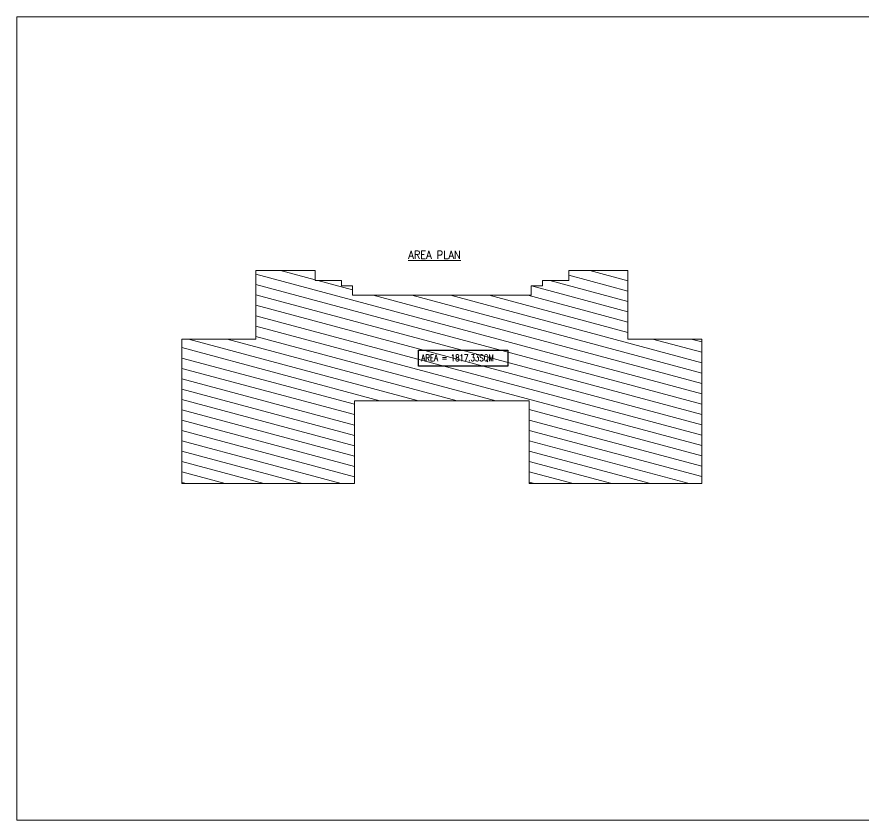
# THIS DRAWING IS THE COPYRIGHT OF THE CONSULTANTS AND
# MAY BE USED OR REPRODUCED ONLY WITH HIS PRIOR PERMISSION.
# Model space of a CAD drawing. Header units: millimetres. Extents: x 1123469 to 1752051, y -126924 to 196924.
# Drawn here: x 1123469 to 1250291, y 76541 to 196924 of the extents above; entities that cross this region are included whole.
import ezdxf

# ---------------------------------------------------------------- set-up
doc = ezdxf.new("R2010")
doc.units = ezdxf.units.MM
doc.header["$LTSCALE"] = 500
doc.header["$MEASUREMENT"] = 0
doc.layers.add('A-TEXT-OTHR-100', color=4, linetype='Continuous')
for name, color, linetype, lineweight in [('COLUMN NO', 1, 'Continuous', 20), ('DIM-150', 8, 'Continuous', 20), ('HATCH', 1, 'Continuous', 5), ('S - SUNK', 251, 'Continuous', 0)]:
    doc.layers.add(name, color=color, linetype=linetype, lineweight=lineweight)
doc.styles.add('K-DIM-2', font='romanc.shx', dxfattribs={"width": 0.9, "height": 125})
doc.styles.add('ROMANS-TITLE', font='ROMANS.shx', dxfattribs={"width": 0.8})

msp = doc.modelspace()

# ---------------------------------------------------------------- hatches: boundary and pattern name
at = {"layer": 'HATCH', "linetype": 'ByBlock'}
h = msp.add_hatch(dxfattribs=at)
h.set_pattern_fill('ANSI31', color=8, scale=12000, angle=120)
h.paths.add_polyline_path([(1159270.3, 158914.1), (1159270.3, 148629.4), (1148180.3, 148629.4), (1148180.3, 126979.3), (1174070.3, 126979.3), (1174070.3, 139394.2), (1200250.3, 139394.2), (1200250.3, 126979.3), (1226140.3, 126979.3), (1226140.3, 148629.4), (1215050.3, 148629.4), (1215050.3, 158914.1), (1206175.3, 158914.1), (1206175.3, 157414.1), (1202225.3, 157414.1), (1202225.3, 156599.2), (1200530.3, 156599.2), (1200530.3, 155194.2), (1173790.3, 155194.2), (1173790.3, 156599.2), (1172095.3, 156599.2), (1172095.3, 157414.1), (1168145.3, 157414.1), (1168145.3, 158914.1)])

# ---------------------------------------------------------------- linework, layer by layer
at = {"layer": 'A-TEXT-OTHR-100', "color": 3, "elevation": 0}
msp.add_lwpolyline([(1183634.7, 146991.7), (1197071.1, 146991.7), (1197071.1, 144562.1), (1183634.7, 144562.1)], close=True, dxfattribs=at)
at = {"layer": 'DIM-150', "color": 1, "linetype": 'ByBlock'}
msp.add_lwpolyline([(1159270.3, 158914.1), (1159270.3, 148629.4), (1148180.3, 148629.4), (1148180.3, 126979.3), (1174070.3, 126979.3), (1174070.3, 139394.2), (1200250.3, 139394.2), (1200250.3, 126979.3), (1226140.3, 126979.3), (1226140.3, 148629.4), (1215050.3, 148629.4), (1215050.3, 158914.1), (1206175.3, 158914.1), (1206175.3, 157414.1), (1202225.3, 157414.1), (1202225.3, 156599.2), (1200530.3, 156599.2), (1200530.3, 155194.2), (1173790.3, 155194.2), (1173790.3, 156599.2), (1172095.3, 156599.2), (1172095.3, 157414.1), (1168145.3, 157414.1), (1168145.3, 158914.1)], close=True, dxfattribs=at)
at = {"layer": 'S - SUNK', "color": 4, "ltscale": 10}
msp.add_lwpolyline([(1123469.1, 196923.7), (1674008.3, 196923.7), (1674008.3, 76540.6), (1123469.1, 76540.6)], close=True, dxfattribs=at)

# ---------------------------------------------------------------- texts
at = {"layer": 'A-TEXT-OTHR-100', "color": 4, "style": 'ROMANS-TITLE', "width": 0.8}
msp.add_text('AREA = 1817.33SQM', height=960, dxfattribs=at).set_placement((1184084.2, 145340.2, -35865479.6))
at = {"layer": 'COLUMN NO', "color": 1, "linetype": 'Continuous', "lineweight": 20, "style": 'K-DIM-2', "width": 0.9}
msp.add_text('%%UAREA PLAN', height=1200, dxfattribs=at).set_placement((1182127, 160661.6, -0.1))

doc.saveas('drawing.dxf')
